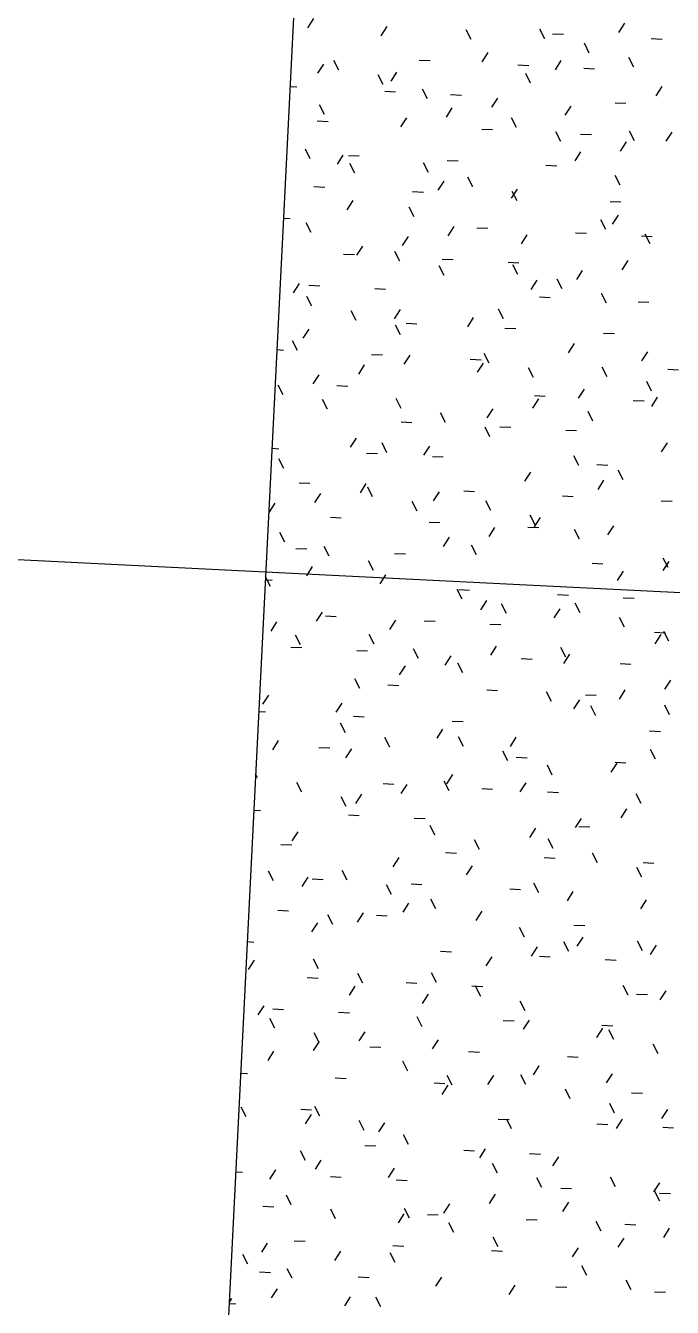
# Model space of a CAD drawing. Extents: x 549999 to 550212, y 1838161 to 1838467.
# Drawn here: x 550163.222 to 550165.017, y 1838345.438 to 1838348.997 of the extents above; entities that cross this region are included whole.
import ezdxf

# ---------------------------------------------------------------- set-up
doc = ezdxf.new("R2010")
doc.units = 0
for name, color, linetype in [('Level 15', 7, 'Continuous'), ('Level 36', 7, 'Continuous'), ('Level 8', 7, 'Continuous')]:
    doc.layers.add(name, color=color, linetype=linetype)

msp = doc.modelspace()

# ---------------------------------------------------------------- linework, layer by layer
at = {"layer": 'Level 15'}
for p, q in [((550164.0212, 1838349.0169), (550164.0048, 1838348.9915)), ((550164.2244, 1838348.9945), (550164.208, 1838348.9691)), ((550164.4587, 1838348.9589), (550164.445, 1838348.9857)), ((550164.6632, 1838348.9609), (550164.6494, 1838348.9877)), ((550164.6842, 1838348.9748), (550164.7144, 1838348.9732)), ((550164.8837, 1838349.004), (550164.8674, 1838348.9786)), ((550164.7863, 1838348.9212), (550164.7725, 1838348.9481)), ((550164.9582, 1838348.9611), (550164.9884, 1838348.9595)), ((550164.0915, 1838348.8734), (550164.0778, 1838348.9002)), ((550164.3144, 1838348.9017), (550164.3445, 1838348.9002)), ((550164.5044, 1838348.9224), (550164.4881, 1838348.8971)), ((550164.7077, 1838348.9), (550164.6913, 1838348.8746)), ((550164.9094, 1838348.8816), (550164.8956, 1838348.9084)), ((550164.0484, 1838348.8905), (550164.032, 1838348.8651)), ((550164.2516, 1838348.868), (550164.2352, 1838348.8427)), ((550164.5884, 1838348.888), (550164.6185, 1838348.8865)), ((550164.6235, 1838348.8378), (550164.6098, 1838348.8647)), ((550164.771, 1838348.8789), (550164.8011, 1838348.8774)), ((550163.9556, 1838348.8281), (550163.9746, 1838348.8271)), ((550164.2146, 1838348.8337), (550164.2008, 1838348.8606)), ((550164.9877, 1838348.8279), (550164.9713, 1838348.8026)), ((550164.2185, 1838348.8149), (550164.2486, 1838348.8134)), ((550164.3377, 1838348.7941), (550164.3239, 1838348.8209)), ((550164.4011, 1838348.8058), (550164.4313, 1838348.8043)), ((550164.5316, 1838348.796), (550164.5153, 1838348.7706)), ((550164.0519, 1838348.7503), (550164.0381, 1838348.7772)), ((550164.4052, 1838348.7688), (550164.3888, 1838348.7434)), ((550164.7349, 1838348.7736), (550164.7185, 1838348.7482)), ((550164.8578, 1838348.783), (550164.8879, 1838348.7815)), ((550164.0313, 1838348.7327), (550164.0614, 1838348.7312)), ((550164.2788, 1838348.7416), (550164.2624, 1838348.7163)), ((550164.5839, 1838348.7147), (550164.5701, 1838348.7416)), ((550164.4879, 1838348.7099), (550164.518, 1838348.7084)), ((550164.7069, 1838348.6751), (550164.6932, 1838348.7019)), ((550164.7619, 1838348.6962), (550164.792, 1838348.6947)), ((550164.9114, 1838348.6771), (550164.8976, 1838348.704)), ((550165.0149, 1838348.7015), (550164.9985, 1838348.6762)), ((550164.0122, 1838348.6272), (550163.9984, 1838348.6541)), ((550164.8885, 1838348.6743), (550164.8721, 1838348.649)), ((550164.1027, 1838348.6376), (550164.0864, 1838348.6123)), ((550164.118, 1838348.6368), (550164.1482, 1838348.6353)), ((550164.1353, 1838348.5876), (550164.1215, 1838348.6144)), ((550164.3397, 1838348.5896), (550164.326, 1838348.6165)), ((550164.392, 1838348.6231), (550164.4221, 1838348.6216)), ((550164.7621, 1838348.6471), (550164.7457, 1838348.6218)), ((550164.666, 1838348.6094), (550164.6961, 1838348.6079)), ((550164.8717, 1838348.554), (550164.858, 1838348.5809)), ((550164.0221, 1838348.5501), (550164.0523, 1838348.5486)), ((550164.3828, 1838348.5656), (550164.3664, 1838348.5402)), ((550164.4628, 1838348.5499), (550164.4491, 1838348.5768)), ((550164.586, 1838348.5431), (550164.5696, 1838348.5178)), ((550164.1299, 1838348.5112), (550164.1136, 1838348.4858)), ((550164.2961, 1838348.5364), (550164.3263, 1838348.5349)), ((550164.5859, 1838348.5103), (550164.5721, 1838348.5371)), ((550164.8441, 1838348.509), (550164.8742, 1838348.5075)), ((550164.3001, 1838348.4665), (550164.2863, 1838348.4934)), ((550164.8661, 1838348.4711), (550164.8497, 1838348.4457)), ((550163.9373, 1838348.4628), (550163.9564, 1838348.4618)), ((550164.0142, 1838348.4228), (550164.0005, 1838348.4496)), ((550164.41, 1838348.4391), (550164.3936, 1838348.4138)), ((550164.4742, 1838348.4359), (550164.5043, 1838348.4344)), ((550164.8321, 1838348.4309), (550164.8183, 1838348.4578)), ((550164.2836, 1838348.4119), (550164.2672, 1838348.3866)), ((550164.6132, 1838348.4167), (550164.5968, 1838348.3914)), ((550164.7482, 1838348.4222), (550164.7783, 1838348.4207)), ((550164.9308, 1838348.4131), (550164.961, 1838348.4116)), ((550164.9552, 1838348.3913), (550164.9414, 1838348.4181)), ((550164.1571, 1838348.3848), (550164.1408, 1838348.3594)), ((550164.2604, 1838348.3434), (550164.2466, 1838348.3703)), ((550164.1043, 1838348.3629), (550164.1345, 1838348.3614)), ((550164.3835, 1838348.3038), (550164.3697, 1838348.3306)), ((550164.3783, 1838348.3492), (550164.4084, 1838348.3477)), ((550164.561, 1838348.34), (550164.5911, 1838348.3385)), ((550164.5879, 1838348.3058), (550164.5742, 1838348.3327)), ((550164.8933, 1838348.3447), (550164.8769, 1838348.3193)), ((550164.711, 1838348.2662), (550164.6973, 1838348.293)), ((550164.7668, 1838348.3175), (550164.7505, 1838348.2921)), ((550163.9811, 1838348.2808), (550163.9647, 1838348.2554)), ((550164.0084, 1838348.2761), (550164.0386, 1838348.2746)), ((550164.1911, 1838348.267), (550164.2212, 1838348.2655)), ((550164.6404, 1838348.2903), (550164.624, 1838348.2649)), ((550164.0163, 1838348.2183), (550164.0025, 1838348.2452)), ((550164.6477, 1838348.2441), (550164.6779, 1838348.2426)), ((550164.8341, 1838348.2265), (550164.8204, 1838348.2533)), ((550164.9217, 1838348.2304), (550164.9518, 1838348.2289)), ((550164.1394, 1838348.1786), (550164.1256, 1838348.2055)), ((550164.2611, 1838348.2087), (550164.2448, 1838348.1834)), ((550164.4644, 1838348.1863), (550164.448, 1838348.1609)), ((550164.5483, 1838348.1827), (550164.5345, 1838348.2096)), ((550164.0083, 1838348.1543), (550163.9919, 1838348.129)), ((550164.2625, 1838348.139), (550164.2487, 1838348.1658)), ((550164.2779, 1838348.1711), (550164.308, 1838348.1696)), ((550164.5518, 1838348.1574), (550164.582, 1838348.1559)), ((550163.9766, 1838348.0952), (550163.9629, 1838348.1221)), ((550164.8258, 1838348.1437), (550164.8559, 1838348.1422)), ((550163.919, 1838348.0975), (550163.9381, 1838348.0965)), ((550164.182, 1838348.0843), (550164.2121, 1838348.0828)), ((550164.2883, 1838348.0823), (550164.2719, 1838348.0569)), ((550164.5086, 1838348.0597), (550164.4949, 1838348.0865)), ((550164.7444, 1838348.1142), (550164.728, 1838348.0889)), ((550164.9476, 1838348.0918), (550164.9313, 1838348.0665)), ((550164.1619, 1838348.0551), (550164.1455, 1838348.0298)), ((550164.4559, 1838348.0706), (550164.4861, 1838348.0691)), ((550164.4916, 1838348.0599), (550164.4752, 1838348.0345)), ((550164.6317, 1838348.02), (550164.6179, 1838348.0468)), ((550164.8362, 1838348.022), (550164.8224, 1838348.0489)), ((550165.0039, 1838348.0432), (550165.034, 1838348.0417)), ((550164.0355, 1838348.0279), (550164.0191, 1838348.0026)), ((550164.9592, 1838347.9824), (550164.9455, 1838348.0092)), ((550163.937, 1838347.9721), (550163.9232, 1838347.999)), ((550164.0861, 1838347.9976), (550164.1162, 1838347.9961)), ((550164.7716, 1838347.9878), (550164.7552, 1838347.9625)), ((550164.06, 1838347.9325), (550164.0463, 1838347.9593)), ((550164.2645, 1838347.9345), (550164.2507, 1838347.9614)), ((550164.6452, 1838347.9606), (550164.6288, 1838347.9353)), ((550164.634, 1838347.9702), (550164.6642, 1838347.9687)), ((550164.908, 1838347.9565), (550164.9381, 1838347.955)), ((550164.9748, 1838347.9654), (550164.9585, 1838347.94)), ((550164.3876, 1838347.8949), (550164.3738, 1838347.9217)), ((550164.5187, 1838347.9334), (550164.5024, 1838347.9081)), ((550164.7965, 1838347.899), (550164.7827, 1838347.9258)), ((550164.2642, 1838347.8971), (550164.2943, 1838347.8956)), ((550164.5107, 1838347.8552), (550164.4969, 1838347.8821)), ((550164.5381, 1838347.8834), (550164.5683, 1838347.8819)), ((550164.7208, 1838347.8743), (550164.7509, 1838347.8728)), ((550164.1395, 1838347.8519), (550164.1231, 1838347.8265)), ((550164.2248, 1838347.8114), (550164.2111, 1838347.8383)), ((550165.002, 1838347.839), (550164.9856, 1838347.8136)), ((550163.9053, 1838347.8235), (550163.9244, 1838347.8225)), ((550163.939, 1838347.7677), (550163.9252, 1838347.7945)), ((550164.1683, 1838347.8103), (550164.1984, 1838347.8088)), ((550164.3427, 1838347.8294), (550164.3263, 1838347.8041)), ((550164.3509, 1838347.8012), (550164.3811, 1838347.7997)), ((550164.7568, 1838347.7759), (550164.7431, 1838347.8027)), ((550164.8075, 1838347.7784), (550164.8377, 1838347.7769)), ((550164.8799, 1838347.7362), (550164.8661, 1838347.7631)), ((550163.981, 1838347.7281), (550164.0112, 1838347.7266)), ((550164.1667, 1838347.7254), (550164.1503, 1838347.7001)), ((550164.6227, 1838347.7574), (550164.6064, 1838347.732)), ((550164.826, 1838347.735), (550164.8096, 1838347.7096)), ((550164.0402, 1838347.6982), (550164.0239, 1838347.6729)), ((550164.1852, 1838347.6884), (550164.1714, 1838347.7152)), ((550164.3699, 1838347.703), (550164.3535, 1838347.6777)), ((550164.4377, 1838347.7053), (550164.4678, 1838347.7038)), ((550164.7117, 1838347.6916), (550164.7418, 1838347.6901)), ((550163.9138, 1838347.6711), (550163.8974, 1838347.6457)), ((550164.3083, 1838347.6487), (550164.2945, 1838347.6756)), ((550164.5127, 1838347.6507), (550164.4989, 1838347.6776)), ((550164.9856, 1838347.6779), (550165.0158, 1838347.6764)), ((550164.0678, 1838347.6323), (550164.0979, 1838347.6307)), ((550164.3418, 1838347.6186), (550164.3719, 1838347.6171)), ((550164.6358, 1838347.6111), (550164.622, 1838347.6379)), ((550164.6499, 1838347.631), (550164.6336, 1838347.6056)), ((550163.9411, 1838347.5632), (550163.9273, 1838347.5901)), ((550164.5235, 1838347.6038), (550164.5071, 1838347.5784)), ((550164.6158, 1838347.6049), (550164.6459, 1838347.6034)), ((550164.7589, 1838347.5714), (550164.7451, 1838347.5983)), ((550164.8532, 1838347.6085), (550164.8368, 1838347.5832)), ((550163.9719, 1838347.5455), (550164.0021, 1838347.544)), ((550164.0641, 1838347.5236), (550164.0504, 1838347.5504)), ((550164.3971, 1838347.5766), (550164.3807, 1838347.5512)), ((550164.473, 1838347.5277), (550164.4593, 1838347.5545)), ((550164.1872, 1838347.4839), (550164.1735, 1838347.5108)), ((550164.2459, 1838347.5318), (550164.276, 1838347.5303)), ((550165.0068, 1838347.5093), (550164.9904, 1838347.484)), ((550165.005, 1838347.4921), (550164.9913, 1838347.5189)), ((550164.0178, 1838347.495), (550164.0014, 1838347.4697)), ((550164.7938, 1838347.5044), (550164.824, 1838347.5029)), ((550164.8804, 1838347.4821), (550164.864, 1838347.4568)), ((550163.8871, 1838347.4582), (550163.9062, 1838347.4572)), ((550163.9014, 1838347.4402), (550163.8876, 1838347.467)), ((550164.221, 1838347.4726), (550164.2047, 1838347.4472)), ((550164.4334, 1838347.4046), (550164.4196, 1838347.4314)), ((550164.424, 1838347.4313), (550164.4541, 1838347.4298)), ((550164.698, 1838347.4176), (550164.7281, 1838347.4161)), ((550164.8806, 1838347.4085), (550164.9107, 1838347.407)), ((550164.045, 1838347.3686), (550164.0286, 1838347.3432)), ((550164.5011, 1838347.4005), (550164.4847, 1838347.3752)), ((550164.5565, 1838347.3649), (550164.5427, 1838347.3918)), ((550164.7043, 1838347.3781), (550164.6879, 1838347.3528)), ((550164.7609, 1838347.367), (550164.7472, 1838347.3938)), ((550163.9186, 1838347.3414), (550163.9022, 1838347.3161)), ((550164.0541, 1838347.3583), (550164.0842, 1838347.3568)), ((550164.2482, 1838347.3462), (550164.2319, 1838347.3208)), ((550164.3281, 1838347.3446), (550164.3582, 1838347.3431)), ((550164.5107, 1838347.3354), (550164.5409, 1838347.3339)), ((550164.884, 1838347.3273), (550164.8702, 1838347.3541)), ((550163.9848, 1838347.2774), (550163.971, 1838347.3043)), ((550164.1893, 1838347.2795), (550164.1755, 1838347.3063)), ((550164.9674, 1838347.3126), (550164.9975, 1838347.3111)), ((550164.9844, 1838347.3061), (550164.968, 1838347.2807)), ((550165.0071, 1838347.2876), (550164.9933, 1838347.3145)), ((550163.9582, 1838347.2715), (550163.9884, 1838347.27)), ((550164.1409, 1838347.2624), (550164.171, 1838347.2609)), ((550164.3123, 1838347.2398), (550164.2986, 1838347.2666)), ((550164.5283, 1838347.2741), (550164.5119, 1838347.2488)), ((550164.7213, 1838347.2439), (550164.7075, 1838347.2707)), ((550164.4018, 1838347.2469), (550164.3855, 1838347.2216)), ((550164.4354, 1838347.2001), (550164.4217, 1838347.227)), ((550164.5975, 1838347.2396), (550164.6276, 1838347.2381)), ((550164.7315, 1838347.2517), (550164.7151, 1838347.2264)), ((550164.8715, 1838347.2259), (550164.9016, 1838347.2244)), ((550164.2754, 1838347.2197), (550164.259, 1838347.1944)), ((550164.1496, 1838347.1564), (550164.1358, 1838347.1832)), ((550164.2276, 1838347.1665), (550164.2578, 1838347.165)), ((550165.0115, 1838347.1797), (550164.9952, 1838347.1543)), ((550163.8961, 1838347.1382), (550163.8798, 1838347.1128)), ((550164.5016, 1838347.1528), (550164.5317, 1838347.1513)), ((550164.6816, 1838347.1208), (550164.6678, 1838347.1476)), ((550164.7587, 1838347.1253), (550164.7423, 1838347.0999)), ((550164.7756, 1838347.1391), (550164.8057, 1838347.1376)), ((550164.8851, 1838347.1525), (550164.8687, 1838347.1271)), ((550163.8688, 1838347.0929), (550163.8879, 1838347.0919)), ((550164.0994, 1838347.1157), (550164.083, 1838347.0904)), ((550164.8047, 1838347.0811), (550164.7909, 1838347.108)), ((550165.0091, 1838347.0832), (550164.9954, 1838347.11)), ((550164.1099, 1838347.0333), (550164.0962, 1838347.0601)), ((550164.1317, 1838347.0797), (550164.1619, 1838347.0782)), ((550164.4057, 1838347.066), (550164.4359, 1838347.0645)), ((550163.9233, 1838347.0117), (550163.907, 1838346.9864)), ((550164.233, 1838346.9936), (550164.2193, 1838347.0205)), ((550164.3794, 1838347.0437), (550164.363, 1838347.0184)), ((550164.4375, 1838346.9957), (550164.4237, 1838347.0225)), ((550164.5827, 1838347.0213), (550164.5663, 1838346.9959)), ((550164.9537, 1838347.0386), (550164.9838, 1838347.0371)), ((550164.0358, 1838346.993), (550164.066, 1838346.9915)), ((550164.1266, 1838346.9893), (550164.1102, 1838346.964)), ((550164.5606, 1838346.956), (550164.5468, 1838346.9829)), ((550164.9695, 1838346.9601), (550164.9557, 1838346.9869)), ((550164.5838, 1838346.9656), (550164.6139, 1838346.9641)), ((550164.6836, 1838346.9163), (550164.6699, 1838346.9432)), ((550164.8627, 1838346.9492), (550164.8463, 1838346.9239)), ((550164.8578, 1838346.9519), (550164.8879, 1838346.9504)), ((550163.8658, 1838346.9082), (550163.8601, 1838346.9192)), ((550164.4066, 1838346.9173), (550164.3902, 1838346.8919)), ((550163.9889, 1838346.8685), (550163.9751, 1838346.8953)), ((550164.2139, 1838346.8925), (550164.2441, 1838346.891)), ((550164.2802, 1838346.8901), (550164.2638, 1838346.8647)), ((550164.3978, 1838346.8726), (550164.384, 1838346.8994)), ((550164.4879, 1838346.8788), (550164.518, 1838346.8773)), ((550164.6098, 1838346.8948), (550164.5935, 1838346.8695)), ((550164.6706, 1838346.8697), (550164.7007, 1838346.8682)), ((550164.112, 1838346.8288), (550164.0982, 1838346.8557)), ((550164.1538, 1838346.8629), (550164.1374, 1838346.8375)), ((550164.9298, 1838346.837), (550164.916, 1838346.8639)), ((550163.8551, 1838346.8189), (550163.8742, 1838346.8179)), ((550164.118, 1838346.8058), (550164.1482, 1838346.8042)), ((550164.8899, 1838346.8228), (550164.8735, 1838346.7975)), ((550164.3007, 1838346.7966), (550164.3308, 1838346.7951)), ((550164.3581, 1838346.7495), (550164.3444, 1838346.7764)), ((550164.637, 1838346.7684), (550164.6207, 1838346.7431)), ((550164.7635, 1838346.7956), (550164.7471, 1838346.7703)), ((550164.7573, 1838346.7738), (550164.7875, 1838346.7723)), ((550163.9777, 1838346.7589), (550163.9613, 1838346.7335)), ((550164.4812, 1838346.7098), (550164.4675, 1838346.7367)), ((550164.6857, 1838346.7119), (550164.6719, 1838346.7387)), ((550163.9308, 1838346.7236), (550163.961, 1838346.7221)), ((550164.3875, 1838346.7007), (550164.4176, 1838346.6992)), ((550164.8088, 1838346.6722), (550164.795, 1838346.6991)), ((550164.2578, 1838346.6869), (550164.2414, 1838346.6615)), ((550164.461, 1838346.6644), (550164.4446, 1838346.6391)), ((550164.6614, 1838346.687), (550164.6916, 1838346.6855)), ((550164.9318, 1838346.6326), (550164.9181, 1838346.6594)), ((550164.9354, 1838346.6733), (550164.9655, 1838346.6718)), ((550163.9096, 1838346.6223), (550163.8958, 1838346.6492)), ((550164.0049, 1838346.6325), (550163.9885, 1838346.6071)), ((550164.0176, 1838346.6277), (550164.0477, 1838346.6262)), ((550164.114, 1838346.6244), (550164.1003, 1838346.6512)), ((550164.2371, 1838346.5847), (550164.2233, 1838346.6116)), ((550164.2916, 1838346.614), (550164.3217, 1838346.6125)), ((550164.5655, 1838346.6003), (550164.5957, 1838346.5988)), ((550164.646, 1838346.5888), (550164.6323, 1838346.6157)), ((550164.741, 1838346.5924), (550164.7247, 1838346.567)), ((550164.285, 1838346.5604), (550164.2686, 1838346.5351)), ((550164.3602, 1838346.545), (550164.3464, 1838346.5719)), ((550164.9443, 1838346.57), (550164.9279, 1838346.5446)), ((550163.9217, 1838346.5409), (550163.9518, 1838346.5394)), ((550164.0744, 1838346.5013), (550164.0606, 1838346.5281)), ((550164.1585, 1838346.5332), (550164.1422, 1838346.5079)), ((550164.1957, 1838346.5272), (550164.2258, 1838346.5257)), ((550164.4882, 1838346.538), (550164.4718, 1838346.5127)), ((550164.0321, 1838346.506), (550164.0157, 1838346.4807)), ((550164.6064, 1838346.4657), (550164.5926, 1838346.4926)), ((550164.7436, 1838346.4998), (550164.7738, 1838346.4983)), ((550163.8369, 1838346.4536), (550163.8559, 1838346.4526)), ((550164.7294, 1838346.4261), (550164.7157, 1838346.4529)), ((550164.7682, 1838346.466), (550164.7519, 1838346.4406)), ((550164.9339, 1838346.4281), (550164.9201, 1838346.4549)), ((550164.9715, 1838346.4435), (550164.9551, 1838346.4182)), ((550164.3738, 1838346.4268), (550164.4039, 1838346.4252)), ((550164.5154, 1838346.4116), (550164.499, 1838346.3862)), ((550164.6418, 1838346.4388), (550164.6254, 1838346.4134)), ((550164.6477, 1838346.4131), (550164.6779, 1838346.4116)), ((550163.8561, 1838346.402), (550163.8397, 1838346.3767)), ((550164.0347, 1838346.3782), (550164.0209, 1838346.4051)), ((550164.8304, 1838346.4039), (550164.8605, 1838346.4024)), ((550164.0039, 1838346.3537), (550164.034, 1838346.3522)), ((550164.1578, 1838346.3385), (550164.144, 1838346.3654)), ((550164.2779, 1838346.34), (550164.308, 1838346.3385)), ((550164.3622, 1838346.3406), (550164.3485, 1838346.3674)), ((550164.1361, 1838346.33), (550164.1197, 1838346.3047)), ((550164.3393, 1838346.3076), (550164.323, 1838346.2822)), ((550164.4605, 1838346.3309), (550164.4907, 1838346.3294)), ((550164.4853, 1838346.3009), (550164.4715, 1838346.3278)), ((550164.8942, 1838346.305), (550164.8805, 1838346.3319)), ((550164.9171, 1838346.308), (550164.9473, 1838346.3065)), ((550164.9986, 1838346.3171), (550164.9823, 1838346.2918)), ((550163.8833, 1838346.2756), (550163.8669, 1838346.2503)), ((550163.908, 1838346.2669), (550163.9381, 1838346.2654)), ((550164.6084, 1838346.2613), (550164.5946, 1838346.2881)), ((550163.9137, 1838346.2134), (550163.8999, 1838346.2403)), ((550164.0906, 1838346.2578), (550164.1208, 1838346.2563)), ((550164.3226, 1838346.2175), (550164.3088, 1838346.2444)), ((550164.5473, 1838346.235), (550164.5774, 1838346.2335)), ((550164.6194, 1838346.2355), (550164.603, 1838346.2102)), ((550164.0367, 1838346.1738), (550164.023, 1838346.2006)), ((550164.1633, 1838346.2036), (550164.1469, 1838346.1782)), ((550164.8226, 1838346.2131), (550164.8062, 1838346.1878)), ((550164.8213, 1838346.2213), (550164.8514, 1838346.2198)), ((550164.8546, 1838346.1819), (550164.8408, 1838346.2088)), ((550164.0369, 1838346.1764), (550164.0205, 1838346.151)), ((550164.1774, 1838346.1619), (550164.2075, 1838346.1604)), ((550164.3665, 1838346.1812), (550164.3502, 1838346.1558)), ((550164.9776, 1838346.1423), (550164.9639, 1838346.1691)), ((550163.9104, 1838346.1492), (550163.8941, 1838346.1239)), ((550164.2829, 1838346.0944), (550164.2691, 1838346.1213)), ((550164.4514, 1838346.1482), (550164.4815, 1838346.1467)), ((550164.7254, 1838346.1345), (550164.7555, 1838346.133)), ((550163.8186, 1838346.0883), (550163.8377, 1838346.0873)), ((550164.6466, 1838346.1091), (550164.6302, 1838346.0838)), ((550164.8498, 1838346.0867), (550164.8334, 1838346.0613)), ((550164.0815, 1838346.0751), (550164.1117, 1838346.0736)), ((550164.3555, 1838346.0615), (550164.3856, 1838346.0599)), ((550164.3937, 1838346.0547), (550164.3773, 1838346.0294)), ((550164.406, 1838346.0548), (550164.3922, 1838346.0816)), ((550164.5201, 1838346.0819), (550164.5038, 1838346.0566)), ((550164.6104, 1838346.0568), (550164.5967, 1838346.0837)), ((550164.7335, 1838346.0171), (550164.7198, 1838346.044)), ((550164.9034, 1838346.0341), (550164.9336, 1838346.0326)), ((550163.8343, 1838345.9673), (550163.8206, 1838345.9941)), ((550163.9856, 1838345.9884), (550164.0158, 1838345.9869)), ((550164.0388, 1838345.9693), (550164.025, 1838345.9962)), ((550164.8566, 1838345.9775), (550164.8428, 1838346.0043)), ((550165.0034, 1838345.9875), (550164.987, 1838345.9621)), ((550164.0144, 1838345.9732), (550163.9981, 1838345.9478)), ((550164.1619, 1838345.9296), (550164.1481, 1838345.9565)), ((550164.2177, 1838345.9507), (550164.2013, 1838345.9254)), ((550164.5336, 1838345.961), (550164.5637, 1838345.9595)), ((550164.5708, 1838345.9337), (550164.557, 1838345.9606)), ((550164.8076, 1838345.9473), (550164.8377, 1838345.9458)), ((550164.877, 1838345.9603), (550164.8606, 1838345.9349)), ((550164.2849, 1838345.89), (550164.2712, 1838345.9168)), ((550164.9902, 1838345.9382), (550165.0203, 1838345.9367)), ((550163.9991, 1838345.8462), (550163.9854, 1838345.8731)), ((550164.1637, 1838345.8879), (550164.1938, 1838345.8864)), ((550164.4377, 1838345.8742), (550164.4678, 1838345.8727)), ((550164.4977, 1838345.8787), (550164.4813, 1838345.8533)), ((550164.0416, 1838345.8467), (550164.0253, 1838345.8214)), ((550164.5311, 1838345.8106), (550164.5173, 1838345.8375)), ((550164.6203, 1838345.8651), (550164.6505, 1838345.8636)), ((550164.7009, 1838345.8563), (550164.6846, 1838345.8309)), ((550163.8049, 1838345.8143), (550163.824, 1838345.8134)), ((550163.9152, 1838345.8195), (550163.8988, 1838345.7942)), ((550164.0678, 1838345.8012), (550164.098, 1838345.7997)), ((550164.2449, 1838345.8243), (550164.2285, 1838345.799)), ((550164.2505, 1838345.792), (550164.2806, 1838345.7905)), ((550164.6542, 1838345.771), (550164.6404, 1838345.7978)), ((550164.7071, 1838345.7692), (550164.7372, 1838345.7677)), ((550164.8586, 1838345.773), (550164.8449, 1838345.7999)), ((550164.981, 1838345.7842), (550164.9646, 1838345.7589)), ((550163.9595, 1838345.7231), (550163.9457, 1838345.75)), ((550164.5249, 1838345.7523), (550164.5085, 1838345.7269)), ((550164.7281, 1838345.7298), (550164.7118, 1838345.7045)), ((550164.9817, 1838345.7334), (550164.968, 1838345.7602)), ((550164.9811, 1838345.7555), (550165.0112, 1838345.754)), ((550163.8806, 1838345.719), (550163.9107, 1838345.7175)), ((550164.0825, 1838345.6835), (550164.0688, 1838345.7103)), ((550164.2721, 1838345.6979), (550164.2557, 1838345.6725)), ((550164.287, 1838345.6855), (550164.2732, 1838345.7124)), ((550164.3372, 1838345.6961), (550164.3674, 1838345.6946)), ((550164.3985, 1838345.7251), (550164.3821, 1838345.6997)), ((550164.4101, 1838345.6458), (550164.3963, 1838345.6727)), ((550164.6112, 1838345.6825), (550164.6413, 1838345.6809)), ((550164.819, 1838345.6499), (550164.8052, 1838345.6768)), ((550164.8852, 1838345.6688), (550164.9153, 1838345.6672)), ((550163.9674, 1838345.6231), (550163.9975, 1838345.6216)), ((550164.5332, 1838345.6062), (550164.5194, 1838345.633)), ((550164.8818, 1838345.6306), (550164.8654, 1838345.6053)), ((550165.0082, 1838345.6578), (550164.9918, 1838345.6324)), ((550163.8928, 1838345.6163), (550163.8764, 1838345.591)), ((550164.096, 1838345.5939), (550164.0796, 1838345.5685)), ((550164.2473, 1838345.5624), (550164.2336, 1838345.5893)), ((550164.2413, 1838345.6094), (550164.2715, 1838345.6079)), ((550164.5153, 1838345.5957), (550164.5455, 1838345.5942)), ((550164.7553, 1838345.6034), (550164.739, 1838345.5781)), ((550163.8384, 1838345.5583), (550163.8247, 1838345.5852)), ((550164.7793, 1838345.5269), (550164.7656, 1838345.5537)), ((550163.8715, 1838345.5363), (550163.9016, 1838345.5348)), ((550163.9615, 1838345.5187), (550163.9477, 1838345.5455)), ((550164.1454, 1838345.5226), (550164.1756, 1838345.5211)), ((550164.3761, 1838345.5218), (550164.3597, 1838345.4965)), ((550163.92, 1838345.4899), (550163.9036, 1838345.4645)), ((550164.5793, 1838345.4994), (550164.5629, 1838345.4741)), ((550164.6934, 1838345.4952), (550164.7235, 1838345.4937)), ((550164.9024, 1838345.4872), (550164.8886, 1838345.514)), ((550164.9674, 1838345.4815), (550164.9975, 1838345.48)), ((550163.7866, 1838345.449), (550163.8057, 1838345.4481)), ((550163.7935, 1838345.4627), (550163.7868, 1838345.4522)), ((550164.1232, 1838345.4675), (550164.1068, 1838345.4421)), ((550164.2077, 1838345.4393), (550164.1939, 1838345.4662))]:
    msp.add_line(p, q, dxfattribs=at)
at = {"layer": 'Level 36'}
msp.add_line((550155.1187, 1838347.9192), (550184.1602, 1838346.4673), dxfattribs=at)
at = {"layer": 'Level 8'}
msp.add_line((550164.0323, 1838350.3627), (550163.7327, 1838344.3702), dxfattribs=at)

doc.saveas('drawing.dxf')
